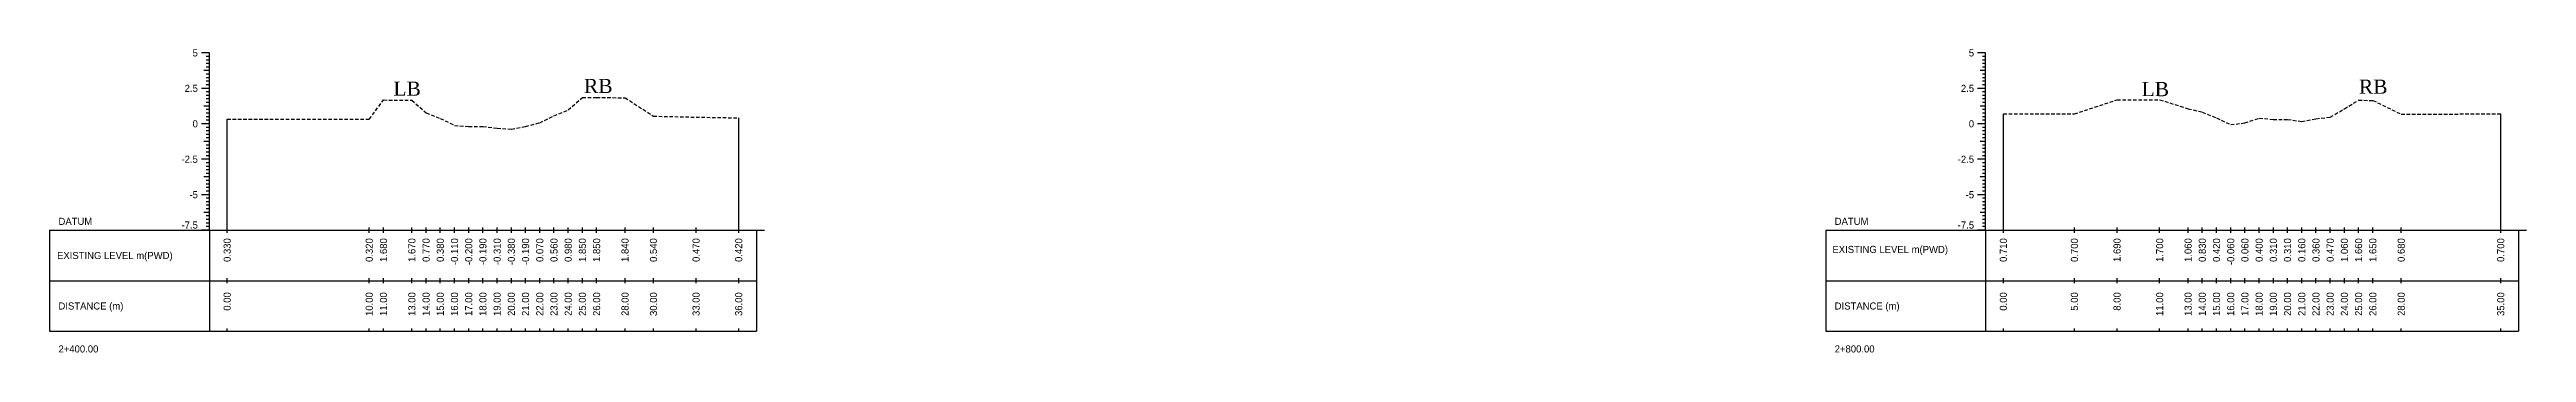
# Model space of a CAD drawing. Header units: inches. Extents: x 3247 to 4722, y -1199 to -293.
# Drawn here: x 4547.9 to 4722.2, y -733.4 to -712 of the extents above; entities that cross this region are included whole.
import ezdxf
from ezdxf.enums import TextEntityAlignment as Align

# ---------------------------------------------------------------- set-up
doc = ezdxf.new("R2010")
doc.units = ezdxf.units.IN
doc.header["$MEASUREMENT"] = 0
doc.linetypes.add('HIDDEN', pattern=[0.375, 0.25, -0.125])
doc.layers.add('CS_Drawing', color=7, linetype='Continuous')
doc.layers.add('GL', color=3, linetype='HIDDEN')
doc.styles.add('romans', font='romans.shx')

msp = doc.modelspace()

# ---------------------------------------------------------------- linework, layer by layer
at = {"layer": 'CS_Drawing'}
for p, q in [((4559.15, -712.22), (4558.59, -712.22)), ((4559.15, -712.22), (4558.76, -712.22)), ((4559.15, -712.22), (4558.93, -712.22)), ((4559.15, -712.47), (4558.93, -712.47)), ((4559.15, -712.72), (4558.93, -712.72)), ((4559.15, -724.72), (4559.15, -712.22)), ((4684.15, -712.22), (4683.59, -712.22)), ((4684.15, -712.22), (4683.76, -712.22)), ((4684.15, -712.22), (4683.93, -712.22)), ((4684.15, -712.47), (4683.93, -712.47)), ((4684.15, -712.72), (4683.93, -712.72)), ((4684.15, -724.72), (4684.15, -712.22)), ((4559.15, -713.47), (4558.76, -713.47)), ((4559.15, -712.97), (4558.93, -712.97)), ((4559.15, -713.22), (4558.93, -713.22)), ((4559.15, -713.47), (4558.93, -713.47)), ((4559.15, -713.72), (4558.93, -713.72)), ((4559.15, -713.97), (4558.93, -713.97)), ((4559.15, -714.22), (4558.93, -714.22)), ((4559.15, -714.47), (4558.93, -714.47)), ((4684.15, -713.47), (4683.76, -713.47)), ((4684.15, -712.97), (4683.93, -712.97)), ((4684.15, -713.22), (4683.93, -713.22)), ((4684.15, -713.47), (4683.93, -713.47)), ((4684.15, -713.72), (4683.93, -713.72)), ((4684.15, -713.97), (4683.93, -713.97)), ((4684.15, -714.22), (4683.93, -714.22)), ((4684.15, -714.47), (4683.93, -714.47)), ((4559.15, -714.72), (4558.59, -714.72)), ((4559.15, -714.72), (4558.76, -714.72)), ((4559.15, -715.97), (4558.76, -715.97)), ((4559.15, -714.72), (4558.93, -714.72)), ((4559.15, -714.97), (4558.93, -714.97)), ((4559.15, -715.22), (4558.93, -715.22)), ((4559.15, -715.47), (4558.93, -715.47)), ((4559.15, -715.72), (4558.93, -715.72)), ((4559.15, -715.97), (4558.93, -715.97)), ((4559.15, -716.22), (4558.93, -716.22)), ((4684.15, -714.72), (4683.59, -714.72)), ((4684.15, -714.72), (4683.76, -714.72)), ((4684.15, -715.97), (4683.76, -715.97)), ((4684.15, -714.72), (4683.93, -714.72)), ((4684.15, -714.97), (4683.93, -714.97)), ((4684.15, -715.22), (4683.93, -715.22)), ((4684.15, -715.47), (4683.93, -715.47)), ((4684.15, -715.72), (4683.93, -715.72)), ((4684.15, -715.97), (4683.93, -715.97)), ((4684.15, -716.22), (4683.93, -716.22)), ((4559.15, -717.22), (4558.59, -717.22)), ((4559.15, -717.22), (4558.76, -717.22)), ((4559.15, -716.47), (4558.93, -716.47)), ((4559.15, -716.72), (4558.93, -716.72)), ((4559.15, -716.97), (4558.93, -716.97)), ((4559.15, -717.22), (4558.93, -717.22)), ((4559.15, -717.47), (4558.93, -717.47)), ((4559.15, -717.72), (4558.93, -717.72)), ((4559.15, -717.97), (4558.93, -717.97)), ((4560.4, -724.72), (4560.4, -716.89)), ((4596.4, -724.72), (4596.4, -716.8)), ((4684.15, -717.22), (4683.59, -717.22)), ((4684.15, -717.22), (4683.76, -717.22)), ((4684.15, -716.47), (4683.93, -716.47)), ((4684.15, -716.72), (4683.93, -716.72)), ((4684.15, -716.97), (4683.93, -716.97)), ((4684.15, -717.22), (4683.93, -717.22)), ((4684.15, -717.47), (4683.93, -717.47)), ((4684.15, -717.72), (4683.93, -717.72)), ((4684.15, -717.97), (4683.93, -717.97)), ((4685.4, -724.72), (4685.4, -716.51)), ((4720.4, -724.72), (4720.4, -716.52)), ((4559.15, -719.72), (4558.59, -719.72)), ((4559.15, -718.47), (4558.76, -718.47)), ((4559.15, -719.72), (4558.76, -719.72)), ((4559.15, -718.22), (4558.93, -718.22)), ((4559.15, -718.47), (4558.93, -718.47)), ((4559.15, -718.72), (4558.93, -718.72)), ((4559.15, -718.97), (4558.93, -718.97)), ((4559.15, -719.22), (4558.93, -719.22)), ((4559.15, -719.47), (4558.93, -719.47)), ((4559.15, -719.72), (4558.93, -719.72)), ((4684.15, -719.72), (4683.59, -719.72)), ((4684.15, -718.47), (4683.76, -718.47)), ((4684.15, -719.72), (4683.76, -719.72)), ((4684.15, -718.22), (4683.93, -718.22)), ((4684.15, -718.47), (4683.93, -718.47)), ((4684.15, -718.72), (4683.93, -718.72)), ((4684.15, -718.97), (4683.93, -718.97)), ((4684.15, -719.22), (4683.93, -719.22)), ((4684.15, -719.47), (4683.93, -719.47)), ((4684.15, -719.72), (4683.93, -719.72)), ((4559.15, -720.97), (4558.76, -720.97)), ((4559.15, -719.97), (4558.93, -719.97)), ((4559.15, -720.22), (4558.93, -720.22)), ((4559.15, -720.47), (4558.93, -720.47)), ((4559.15, -720.72), (4558.93, -720.72)), ((4559.15, -720.97), (4558.93, -720.97)), ((4559.15, -721.22), (4558.93, -721.22)), ((4559.15, -721.47), (4558.93, -721.47)), ((4684.15, -720.97), (4683.76, -720.97)), ((4684.15, -719.97), (4683.93, -719.97)), ((4684.15, -720.22), (4683.93, -720.22)), ((4684.15, -720.47), (4683.93, -720.47)), ((4684.15, -720.72), (4683.93, -720.72)), ((4684.15, -720.97), (4683.93, -720.97)), ((4684.15, -721.22), (4683.93, -721.22)), ((4684.15, -721.47), (4683.93, -721.47)), ((4559.15, -722.22), (4558.59, -722.22)), ((4559.15, -722.22), (4558.76, -722.22)), ((4559.15, -721.72), (4558.93, -721.72)), ((4559.15, -721.97), (4558.93, -721.97)), ((4559.15, -722.22), (4558.93, -722.22)), ((4559.15, -722.47), (4558.93, -722.47)), ((4559.15, -722.72), (4558.93, -722.72)), ((4559.15, -722.97), (4558.93, -722.97)), ((4559.15, -723.22), (4558.93, -723.22)), ((4684.15, -722.22), (4683.59, -722.22)), ((4684.15, -722.22), (4683.76, -722.22)), ((4684.15, -721.72), (4683.93, -721.72)), ((4684.15, -721.97), (4683.93, -721.97)), ((4684.15, -722.22), (4683.93, -722.22)), ((4684.15, -722.47), (4683.93, -722.47)), ((4684.15, -722.72), (4683.93, -722.72)), ((4684.15, -722.97), (4683.93, -722.97)), ((4684.15, -723.22), (4683.93, -723.22)), ((4547.9, -724.72), (4559.15, -724.72)), ((4547.9, -724.72), (4547.9, -731.85)), ((4559.15, -724.72), (4558.59, -724.72)), ((4559.15, -723.47), (4558.76, -723.47)), ((4559.15, -724.72), (4558.76, -724.72)), ((4559.15, -723.47), (4558.93, -723.47)), ((4559.15, -723.72), (4558.93, -723.72)), ((4559.15, -723.97), (4558.93, -723.97)), ((4559.15, -724.22), (4558.93, -724.22)), ((4559.15, -724.47), (4558.93, -724.47)), ((4559.15, -724.72), (4558.93, -724.72)), ((4559.15, -724.72), (4597.65, -724.72)), ((4559.15, -724.72), (4559.15, -731.85)), ((4560.4, -724.91), (4560.4, -724.54)), ((4570.4, -724.91), (4570.4, -724.54)), ((4571.4, -724.91), (4571.4, -724.54)), ((4573.4, -724.91), (4573.4, -724.54)), ((4574.4, -724.91), (4574.4, -724.54)), ((4575.4, -724.91), (4575.4, -724.54)), ((4576.4, -724.91), (4576.4, -724.54)), ((4577.4, -724.91), (4577.4, -724.54)), ((4578.4, -724.91), (4578.4, -724.54)), ((4579.4, -724.91), (4579.4, -724.54)), ((4580.4, -724.91), (4580.4, -724.54)), ((4581.4, -724.91), (4581.4, -724.54)), ((4582.4, -724.91), (4582.4, -724.54)), ((4583.4, -724.91), (4583.4, -724.54)), ((4584.4, -724.91), (4584.4, -724.54)), ((4585.4, -724.91), (4585.4, -724.54)), ((4586.4, -724.91), (4586.4, -724.54)), ((4588.4, -724.91), (4588.4, -724.54)), ((4590.4, -724.91), (4590.4, -724.54)), ((4593.4, -724.91), (4593.4, -724.54)), ((4596.4, -724.91), (4596.4, -724.54)), ((4597.65, -724.72), (4598.21, -724.72)), ((4597.65, -724.72), (4598.04, -724.72)), ((4597.65, -724.72), (4597.88, -724.72)), ((4597.65, -724.72), (4597.65, -731.85)), ((4672.9, -724.72), (4684.15, -724.72)), ((4672.9, -724.72), (4672.9, -731.85)), ((4684.15, -724.72), (4683.59, -724.72)), ((4684.15, -723.47), (4683.76, -723.47)), ((4684.15, -724.72), (4683.76, -724.72)), ((4684.15, -723.47), (4683.93, -723.47)), ((4684.15, -723.72), (4683.93, -723.72)), ((4684.15, -723.97), (4683.93, -723.97)), ((4684.15, -724.22), (4683.93, -724.22)), ((4684.15, -724.47), (4683.93, -724.47)), ((4684.15, -724.72), (4683.93, -724.72)), ((4684.15, -724.72), (4721.65, -724.72)), ((4684.15, -724.72), (4684.15, -731.85)), ((4685.4, -724.91), (4685.4, -724.54)), ((4690.4, -724.91), (4690.4, -724.54)), ((4693.4, -724.91), (4693.4, -724.54)), ((4696.4, -724.91), (4696.4, -724.54)), ((4698.4, -724.91), (4698.4, -724.54)), ((4699.4, -724.91), (4699.4, -724.54)), ((4700.4, -724.91), (4700.4, -724.54)), ((4701.4, -724.91), (4701.4, -724.54)), ((4702.4, -724.91), (4702.4, -724.54)), ((4703.4, -724.91), (4703.4, -724.54)), ((4704.4, -724.91), (4704.4, -724.54)), ((4705.4, -724.91), (4705.4, -724.54)), ((4706.4, -724.91), (4706.4, -724.54)), ((4707.4, -724.91), (4707.4, -724.54)), ((4708.4, -724.91), (4708.4, -724.54)), ((4709.4, -724.91), (4709.4, -724.54)), ((4710.4, -724.91), (4710.4, -724.54)), ((4711.4, -724.91), (4711.4, -724.54)), ((4713.4, -724.91), (4713.4, -724.54)), ((4720.4, -724.91), (4720.4, -724.54)), ((4721.65, -724.72), (4722.21, -724.72)), ((4721.65, -724.72), (4722.04, -724.72)), ((4721.65, -724.72), (4721.88, -724.72)), ((4721.65, -724.72), (4721.65, -731.85)), ((4547.9, -728.29), (4559.15, -728.29)), ((4559.15, -728.29), (4597.65, -728.29)), ((4559.15, -728.29), (4597.65, -728.29)), ((4560.4, -728.47), (4560.4, -728.1)), ((4570.4, -728.47), (4570.4, -728.1)), ((4571.4, -728.47), (4571.4, -728.1)), ((4573.4, -728.47), (4573.4, -728.1)), ((4574.4, -728.47), (4574.4, -728.1)), ((4575.4, -728.47), (4575.4, -728.1)), ((4576.4, -728.47), (4576.4, -728.1)), ((4577.4, -728.47), (4577.4, -728.1)), ((4578.4, -728.47), (4578.4, -728.1)), ((4579.4, -728.47), (4579.4, -728.1)), ((4580.4, -728.47), (4580.4, -728.1)), ((4581.4, -728.47), (4581.4, -728.1)), ((4582.4, -728.47), (4582.4, -728.1)), ((4583.4, -728.47), (4583.4, -728.1)), ((4584.4, -728.47), (4584.4, -728.1)), ((4585.4, -728.47), (4585.4, -728.1)), ((4586.4, -728.47), (4586.4, -728.1)), ((4588.4, -728.47), (4588.4, -728.1)), ((4590.4, -728.47), (4590.4, -728.1)), ((4593.4, -728.47), (4593.4, -728.1)), ((4596.4, -728.47), (4596.4, -728.1)), ((4672.9, -728.29), (4684.15, -728.29)), ((4684.15, -728.29), (4721.65, -728.29)), ((4684.15, -728.29), (4721.65, -728.29)), ((4685.4, -728.47), (4685.4, -728.1)), ((4690.4, -728.47), (4690.4, -728.1)), ((4693.4, -728.47), (4693.4, -728.1)), ((4696.4, -728.47), (4696.4, -728.1)), ((4698.4, -728.47), (4698.4, -728.1)), ((4699.4, -728.47), (4699.4, -728.1)), ((4700.4, -728.47), (4700.4, -728.1)), ((4701.4, -728.47), (4701.4, -728.1)), ((4702.4, -728.47), (4702.4, -728.1)), ((4703.4, -728.47), (4703.4, -728.1)), ((4704.4, -728.47), (4704.4, -728.1)), ((4705.4, -728.47), (4705.4, -728.1)), ((4706.4, -728.47), (4706.4, -728.1)), ((4707.4, -728.47), (4707.4, -728.1)), ((4708.4, -728.47), (4708.4, -728.1)), ((4709.4, -728.47), (4709.4, -728.1)), ((4710.4, -728.47), (4710.4, -728.1)), ((4711.4, -728.47), (4711.4, -728.1)), ((4713.4, -728.47), (4713.4, -728.1)), ((4720.4, -728.47), (4720.4, -728.1)), ((4547.9, -731.85), (4559.15, -731.85)), ((4559.15, -731.85), (4597.65, -731.85)), ((4560.4, -731.85), (4560.4, -731.66)), ((4570.4, -731.85), (4570.4, -731.66)), ((4571.4, -731.85), (4571.4, -731.66)), ((4573.4, -731.85), (4573.4, -731.66)), ((4574.4, -731.85), (4574.4, -731.66)), ((4575.4, -731.85), (4575.4, -731.66)), ((4576.4, -731.85), (4576.4, -731.66)), ((4577.4, -731.85), (4577.4, -731.66)), ((4578.4, -731.85), (4578.4, -731.66)), ((4579.4, -731.85), (4579.4, -731.66)), ((4580.4, -731.85), (4580.4, -731.66)), ((4581.4, -731.85), (4581.4, -731.66)), ((4582.4, -731.85), (4582.4, -731.66)), ((4583.4, -731.85), (4583.4, -731.66)), ((4584.4, -731.85), (4584.4, -731.66)), ((4585.4, -731.85), (4585.4, -731.66)), ((4586.4, -731.85), (4586.4, -731.66)), ((4588.4, -731.85), (4588.4, -731.66)), ((4590.4, -731.85), (4590.4, -731.66)), ((4593.4, -731.85), (4593.4, -731.66)), ((4596.4, -731.85), (4596.4, -731.66)), ((4672.9, -731.85), (4684.15, -731.85)), ((4684.15, -731.85), (4721.65, -731.85)), ((4685.4, -731.85), (4685.4, -731.66)), ((4690.4, -731.85), (4690.4, -731.66)), ((4693.4, -731.85), (4693.4, -731.66)), ((4696.4, -731.85), (4696.4, -731.66)), ((4698.4, -731.85), (4698.4, -731.66)), ((4699.4, -731.85), (4699.4, -731.66)), ((4700.4, -731.85), (4700.4, -731.66)), ((4701.4, -731.85), (4701.4, -731.66)), ((4702.4, -731.85), (4702.4, -731.66)), ((4703.4, -731.85), (4703.4, -731.66)), ((4704.4, -731.85), (4704.4, -731.66)), ((4705.4, -731.85), (4705.4, -731.66)), ((4706.4, -731.85), (4706.4, -731.66)), ((4707.4, -731.85), (4707.4, -731.66)), ((4708.4, -731.85), (4708.4, -731.66)), ((4709.4, -731.85), (4709.4, -731.66)), ((4710.4, -731.85), (4710.4, -731.66)), ((4711.4, -731.85), (4711.4, -731.66)), ((4713.4, -731.85), (4713.4, -731.66)), ((4720.4, -731.85), (4720.4, -731.66))]:
    msp.add_line(p, q, dxfattribs=at)
at = {"layer": 'GL'}
for points in [[(4560.4, -716.89), (4570.4, -716.9), (4571.4, -715.54), (4573.4, -715.55), (4574.4, -716.45), (4575.4, -716.84), (4576.4, -717.33), (4577.4, -717.42), (4578.4, -717.41), (4579.4, -717.53), (4580.4, -717.6), (4581.4, -717.41), (4582.4, -717.15), (4583.4, -716.66), (4584.4, -716.24), (4585.4, -715.37), (4586.4, -715.37), (4588.4, -715.38), (4590.4, -716.68), (4593.4, -716.75), (4596.4, -716.8)], [(4685.4, -716.51), (4690.4, -716.52), (4693.4, -715.53), (4696.4, -715.52), (4698.4, -716.16), (4699.4, -716.39), (4700.4, -716.8), (4701.4, -717.28), (4702.4, -717.16), (4703.4, -716.82), (4704.4, -716.91), (4705.4, -716.91), (4706.4, -717.06), (4707.4, -716.86), (4708.4, -716.75), (4709.4, -716.16), (4710.4, -715.56), (4711.4, -715.57), (4713.4, -716.54), (4720.4, -716.52)]]:
    msp.add_lwpolyline(points, dxfattribs=at)

# ---------------------------------------------------------------- texts
at = {"char_height": 1, "width": 685.1065, "attachment_point": 1, "style": 'romans'}
for s, insert in [('{\\fTimes New Roman|b0|i0|c0|p18;LB}', (4572.1, -714.24)), ('{\\fTimes New Roman|b0|i0|c0|p18;RB}', (4585.51, -714.05)), ('{\\fTimes New Roman|b0|i0|c0|p18;LB}', (4695.13, -714.27)), ('{\\fTimes New Roman|b0|i0|c0|p18;RB}', (4710.42, -714.1))]:
    msp.add_mtext(s, dxfattribs=dict(at, insert=insert))
at = {"layer": 'CS_Drawing'}
for s, p in [('5', (4558.34, -712.22)), ('5', (4683.34, -712.22)), ('2.5', (4558.34, -714.72)), ('2.5', (4683.34, -714.72)), ('0', (4558.34, -717.22)), ('0', (4683.34, -717.22)), ('-2.5', (4558.34, -719.72)), ('-2.5', (4683.34, -719.72)), ('-5', (4558.34, -722.22)), ('-5', (4683.34, -722.22))]:
    msp.add_text(s, height=0.5, dxfattribs=at).set_placement(p, align=Align.MIDDLE_RIGHT)
for s, p in [('DATUM', (4548.53, -724.1)), ('DATUM', (4673.53, -724.1)), ('EXISTING LEVEL m(PWD)', (4548.43, -726.51)), ('EXISTING LEVEL m(PWD)', (4673.37, -726.08)), ('DISTANCE (m)', (4548.53, -730.07)), ('DISTANCE (m)', (4673.53, -730.07)), ('2+400.00', (4548.53, -733.1)), ('2+800.00', (4673.53, -733.1))]:
    msp.add_text(s, height=0.5, dxfattribs=at).set_placement(p, align=Align.MIDDLE_LEFT)
for p in [(4558.34, -724.61), (4683.34, -724.61)]:
    msp.add_text('-7.5', height=0.5, dxfattribs=at).set_placement(p, align=Align.RIGHT)
for s, p in [('0.330', (4560.4, -725.29)), ('0.320', (4570.4, -725.29)), ('1.680', (4571.4, -725.29)), ('1.670', (4573.4, -725.29)), ('0.770', (4574.4, -725.29)), ('0.380', (4575.4, -725.29)), ('-0.110', (4576.4, -725.29)), ('-0.200', (4577.4, -725.29)), ('-0.190', (4578.4, -725.29)), ('-0.310', (4579.4, -725.29)), ('-0.380', (4580.4, -725.29)), ('-0.190', (4581.4, -725.29)), ('0.070', (4582.4, -725.29)), ('0.560', (4583.4, -725.29)), ('0.980', (4584.4, -725.29)), ('1.850', (4585.4, -725.29)), ('1.850', (4586.4, -725.29)), ('1.840', (4588.4, -725.29)), ('0.540', (4590.4, -725.29)), ('0.470', (4593.4, -725.29)), ('0.420', (4596.4, -725.29)), ('0.710', (4685.4, -725.29)), ('0.700', (4690.4, -725.29)), ('1.690', (4693.4, -725.29)), ('1.700', (4696.4, -725.29)), ('1.060', (4698.4, -725.29)), ('0.830', (4699.4, -725.29)), ('0.420', (4700.4, -725.29)), ('-0.060', (4701.4, -725.29)), ('0.060', (4702.4, -725.29)), ('0.400', (4703.4, -725.29)), ('0.310', (4704.4, -725.29)), ('0.310', (4705.4, -725.29)), ('0.160', (4706.4, -725.29)), ('0.360', (4707.4, -725.29)), ('0.470', (4708.4, -725.29)), ('1.060', (4709.4, -725.29)), ('1.660', (4710.4, -725.29)), ('1.650', (4711.4, -725.29)), ('0.680', (4713.4, -725.29)), ('0.700', (4720.4, -725.29)), ('0.00', (4560.4, -729.1)), ('10.00', (4570.4, -729.1)), ('11.00', (4571.4, -729.1)), ('13.00', (4573.4, -729.1)), ('14.00', (4574.4, -729.1)), ('15.00', (4575.4, -729.1)), ('16.00', (4576.4, -729.1)), ('17.00', (4577.4, -729.1)), ('18.00', (4578.4, -729.1)), ('19.00', (4579.4, -729.1)), ('20.00', (4580.4, -729.1)), ('21.00', (4581.4, -729.1)), ('22.00', (4582.4, -729.1)), ('23.00', (4583.4, -729.1)), ('24.00', (4584.4, -729.1)), ('25.00', (4585.4, -729.1)), ('26.00', (4586.4, -729.1)), ('28.00', (4588.4, -729.1)), ('30.00', (4590.4, -729.1)), ('33.00', (4593.4, -729.1)), ('36.00', (4596.4, -729.1)), ('0.00', (4685.4, -729.1)), ('5.00', (4690.4, -729.1)), ('8.00', (4693.4, -729.1)), ('11.00', (4696.4, -729.1)), ('13.00', (4698.4, -729.1)), ('14.00', (4699.4, -729.1)), ('15.00', (4700.4, -729.1)), ('16.00', (4701.4, -729.1)), ('17.00', (4702.4, -729.1)), ('18.00', (4703.4, -729.1)), ('19.00', (4704.4, -729.1)), ('20.00', (4705.4, -729.1)), ('21.00', (4706.4, -729.1)), ('22.00', (4707.4, -729.1)), ('23.00', (4708.4, -729.1)), ('24.00', (4709.4, -729.1)), ('25.00', (4710.4, -729.1)), ('26.00', (4711.4, -729.1)), ('28.00', (4713.4, -729.1)), ('35.00', (4720.4, -729.1))]:
    msp.add_text(s, height=0.5, rotation=90, dxfattribs=at).set_placement(p, align=Align.MIDDLE_RIGHT)

doc.saveas('drawing.dxf')
